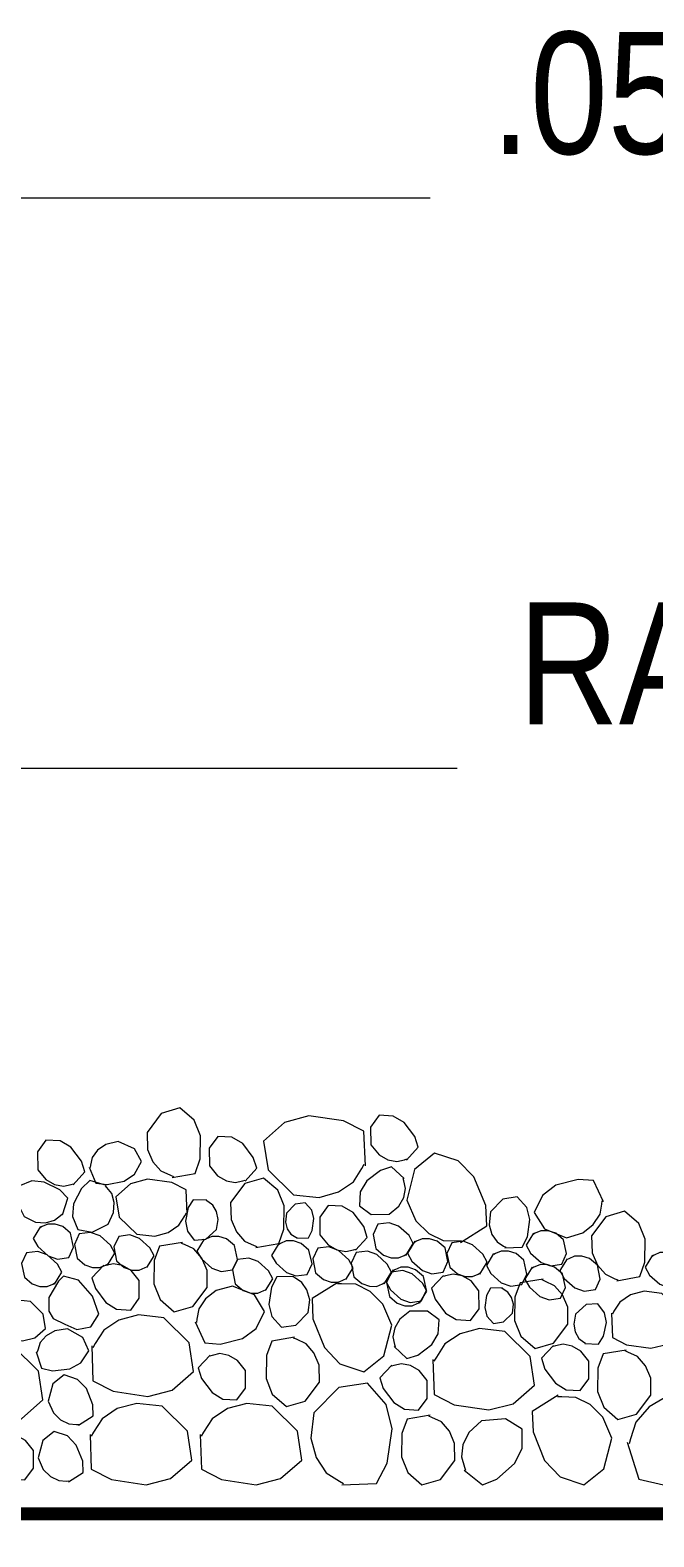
# Model space of a CAD drawing. Header units: inches. Extents: x -389 to 299, y -6 to 55.
# Drawn here: x 17.34 to 22.86, y 41.16 to 54.51 of the extents above; entities that cross this region are included whole.
import ezdxf
from ezdxf import colors
from ezdxf.entities.mleader import LeaderData, LeaderLine
from ezdxf.math import Vec2, Vec3

# ---------------------------------------------------------------- set-up
doc = ezdxf.new("R2010")
doc.units = ezdxf.units.IN
doc.header["$MEASUREMENT"] = 0
doc.linetypes.add('Dash', pattern=[0.25, 0.125, -0.125])
for name, color, linetype, lineweight in [('Others', 190, 'Continuous', 0), ('RAM POLY FELT 3.5 FILTER FABRIC.', 4, 'Dash', 0), ('Text', 20, 'Continuous', 0)]:
    doc.layers.add(name, color=color, linetype=linetype, lineweight=lineweight)
doc.styles.get("Standard").update_dxf_attribs({"font": ''})
doc.styles.get('Standard').set_extended_font_data('Arial Narrow')

# ---------------------------------------------------------------- blocks, each defined once
blk = doc.blocks.new('_Dot')
at = {"color": 0, "linetype": 'ByBlock', "lineweight": -2}
blk.add_line((-0.5, 0), (-1, 0), dxfattribs=at)
at = {"color": 0, "linetype": 'ByBlock', "const_width": 0.5}
blk.add_lwpolyline([(-0.25, 0, 1), (0.25, 0, 1)], format="xyb", close=True, dxfattribs=at)

msp = doc.modelspace()

# ---------------------------------------------------------------- linework, layer by layer
at = {"layer": 'Others', "linetype": 'Continuous'}
for points in [[(18.598, 44.346), (18.801, 44.382), (18.846, 44.509), (18.847, 44.715), (18.791, 44.853), (18.664, 44.962), (18.5, 44.913), (18.375, 44.744), (18.378, 44.593), (18.425, 44.484), (18.497, 44.404), (18.582, 44.365), (18.608, 44.355)], [(20.309, 44.448), (20.295, 44.756), (20.115, 44.847), (19.809, 44.89), (19.592, 44.833), (19.406, 44.666), (19.447, 44.412), (19.673, 44.193), (19.898, 44.169), (20.07, 44.217), (20.203, 44.308), (20.278, 44.426), (20.298, 44.463)], [(20.672, 44.499), (20.776, 44.613), (20.745, 44.709), (20.652, 44.832), (20.555, 44.889), (20.43, 44.896), (20.355, 44.792), (20.357, 44.634), (20.429, 44.546), (20.506, 44.502), (20.586, 44.487), (20.654, 44.503), (20.674, 44.509)], [(19.243, 44.313), (19.347, 44.427), (19.315, 44.523), (19.222, 44.646), (19.126, 44.703), (19.001, 44.709), (18.925, 44.605), (18.928, 44.448), (18.999, 44.359), (19.077, 44.316), (19.156, 44.301), (19.224, 44.316), (19.244, 44.322)], [(17.721, 44.28), (17.825, 44.394), (17.794, 44.49), (17.701, 44.613), (17.604, 44.669), (17.479, 44.676), (17.404, 44.572), (17.406, 44.414), (17.477, 44.326), (17.555, 44.283), (17.635, 44.267), (17.703, 44.283), (17.723, 44.289)], [(17.863, 44.438), (17.921, 44.295), (18.021, 44.282), (18.172, 44.313), (18.265, 44.376), (18.325, 44.486), (18.263, 44.599), (18.12, 44.664), (18.01, 44.638), (17.937, 44.587), (17.889, 44.521), (17.874, 44.453), (17.87, 44.433)], [(20.653, 44.335), (20.539, 44.439), (20.443, 44.408), (20.32, 44.315), (20.263, 44.218), (20.256, 44.093), (20.36, 44.018), (20.518, 44.02), (20.606, 44.092), (20.65, 44.169), (20.665, 44.249), (20.649, 44.317), (20.643, 44.337)], [(21.152, 43.769), (21.384, 43.917), (21.374, 44.096), (21.27, 44.35), (21.131, 44.492), (20.92, 44.561), (20.742, 44.416), (20.674, 44.145), (20.755, 43.961), (20.869, 43.85), (20.998, 43.788), (21.122, 43.783), (21.16, 43.784)], [(17.627, 44.014), (17.672, 44.162), (17.602, 44.235), (17.464, 44.305), (17.353, 44.315), (17.238, 44.267), (17.215, 44.14), (17.285, 43.999), (17.387, 43.951), (17.476, 43.945), (17.554, 43.966), (17.609, 44.009), (17.625, 44.023)], [(18.015, 44.275), (17.867, 44.319), (17.795, 44.249), (17.724, 44.112), (17.715, 44.001), (17.763, 43.885), (17.889, 43.862), (18.03, 43.933), (18.079, 44.035), (18.084, 44.124), (18.064, 44.202), (18.02, 44.257), (18.006, 44.272)], [(18.73, 44.02), (18.72, 44.236), (18.594, 44.3), (18.38, 44.329), (18.229, 44.29), (18.098, 44.173), (18.127, 43.995), (18.285, 43.842), (18.443, 43.825), (18.563, 43.859), (18.657, 43.922), (18.708, 44.005), (18.723, 44.031)], [(19.339, 43.725), (19.542, 43.761), (19.586, 43.888), (19.588, 44.094), (19.532, 44.232), (19.405, 44.34), (19.241, 44.291), (19.115, 44.123), (19.119, 43.972), (19.166, 43.863), (19.238, 43.782), (19.322, 43.744), (19.348, 43.733)], [(22.416, 44.131), (22.328, 44.318), (22.194, 44.328), (21.995, 44.276), (21.876, 44.186), (21.804, 44.036), (21.894, 43.89), (22.089, 43.812), (22.234, 43.855), (22.327, 43.928), (22.387, 44.019), (22.402, 44.11), (22.405, 44.138)], [(21.544, 43.722), (21.698, 43.729), (21.744, 43.819), (21.765, 43.972), (21.737, 44.08), (21.653, 44.173), (21.526, 44.153), (21.417, 44.04), (21.405, 43.927), (21.429, 43.841), (21.474, 43.775), (21.533, 43.738), (21.552, 43.727)], [(18.905, 44.145), (18.782, 44.148), (18.74, 44.078), (18.715, 43.958), (18.732, 43.87), (18.793, 43.791), (18.896, 43.8), (18.989, 43.884), (19.005, 43.974), (18.991, 44.043), (18.958, 44.099), (18.913, 44.132), (18.899, 44.141)], [(19.698, 43.807), (19.806, 43.811), (19.838, 43.875), (19.853, 43.982), (19.833, 44.057), (19.774, 44.122), (19.686, 44.108), (19.609, 44.029), (19.6, 43.95), (19.617, 43.89), (19.649, 43.843), (19.691, 43.817), (19.703, 43.81)], [(20.221, 43.701), (20.325, 43.815), (20.294, 43.911), (20.201, 44.034), (20.104, 44.091), (19.979, 44.097), (19.904, 43.993), (19.906, 43.836), (19.978, 43.748), (20.055, 43.704), (20.135, 43.689), (20.203, 43.704), (20.223, 43.71)], [(22.536, 43.431), (22.739, 43.467), (22.783, 43.594), (22.785, 43.8), (22.729, 43.938), (22.602, 44.046), (22.438, 43.997), (22.312, 43.829), (22.316, 43.678), (22.363, 43.568), (22.435, 43.488), (22.519, 43.449), (22.545, 43.439)], [(17.43, 43.91), (17.366, 43.804), (17.406, 43.734), (17.498, 43.651), (17.582, 43.622), (17.681, 43.636), (17.724, 43.729), (17.698, 43.852), (17.629, 43.91), (17.561, 43.933), (17.496, 43.932), (17.445, 43.91), (17.43, 43.902)], [(20.668, 43.655), (20.733, 43.76), (20.695, 43.831), (20.603, 43.914), (20.519, 43.945), (20.42, 43.932), (20.376, 43.839), (20.401, 43.715), (20.47, 43.656), (20.537, 43.633), (20.602, 43.633), (20.653, 43.655), (20.668, 43.663)], [(18.023, 43.57), (18.089, 43.675), (18.05, 43.746), (17.959, 43.829), (17.875, 43.859), (17.775, 43.846), (17.731, 43.753), (17.756, 43.63), (17.825, 43.571), (17.892, 43.548), (17.957, 43.548), (18.008, 43.57), (18.023, 43.577)], [(18.372, 43.547), (18.437, 43.652), (18.398, 43.723), (18.307, 43.806), (18.223, 43.836), (18.124, 43.823), (18.08, 43.73), (18.105, 43.607), (18.173, 43.548), (18.241, 43.525), (18.306, 43.525), (18.357, 43.547), (18.372, 43.554)], [(18.881, 43.8), (18.816, 43.694), (18.856, 43.624), (18.948, 43.542), (19.032, 43.512), (19.131, 43.526), (19.175, 43.619), (19.149, 43.743), (19.079, 43.801), (19.011, 43.823), (18.947, 43.823), (18.896, 43.8), (18.881, 43.792)], [(19.542, 43.761), (19.477, 43.655), (19.517, 43.585), (19.609, 43.503), (19.693, 43.473), (19.792, 43.487), (19.836, 43.58), (19.809, 43.703), (19.74, 43.762), (19.672, 43.784), (19.608, 43.784), (19.557, 43.761), (19.542, 43.753)], [(20.746, 43.78), (20.682, 43.675), (20.721, 43.604), (20.813, 43.522), (20.898, 43.492), (20.997, 43.506), (21.04, 43.6), (21.014, 43.723), (20.945, 43.781), (20.877, 43.803), (20.812, 43.803), (20.761, 43.78), (20.746, 43.773)], [(21.322, 43.49), (21.387, 43.595), (21.348, 43.666), (21.257, 43.749), (21.173, 43.78), (21.074, 43.766), (21.03, 43.673), (21.055, 43.55), (21.123, 43.491), (21.191, 43.468), (21.256, 43.468), (21.307, 43.49), (21.322, 43.498)], [(21.797, 43.851), (21.732, 43.746), (21.772, 43.675), (21.864, 43.593), (21.948, 43.563), (22.047, 43.577), (22.09, 43.671), (22.064, 43.794), (21.995, 43.852), (21.927, 43.874), (21.863, 43.874), (21.812, 43.851), (21.797, 43.844)], [(17.556, 43.401), (17.621, 43.506), (17.582, 43.577), (17.491, 43.66), (17.407, 43.69), (17.308, 43.677), (17.264, 43.584), (17.289, 43.461), (17.357, 43.402), (17.425, 43.379), (17.49, 43.379), (17.541, 43.401), (17.556, 43.409)], [(18.688, 43.77), (18.485, 43.736), (18.439, 43.609), (18.436, 43.403), (18.491, 43.265), (18.616, 43.155), (18.781, 43.203), (18.908, 43.37), (18.906, 43.521), (18.86, 43.631), (18.789, 43.712), (18.705, 43.751), (18.679, 43.762)], [(20.135, 43.441), (20.2, 43.546), (20.161, 43.617), (20.07, 43.7), (19.986, 43.731), (19.887, 43.718), (19.843, 43.625), (19.867, 43.501), (19.936, 43.442), (20.004, 43.419), (20.069, 43.419), (20.12, 43.441), (20.135, 43.449)], [(20.475, 43.404), (20.54, 43.508), (20.501, 43.579), (20.41, 43.662), (20.326, 43.693), (20.226, 43.68), (20.182, 43.587), (20.207, 43.464), (20.276, 43.405), (20.344, 43.382), (20.408, 43.381), (20.46, 43.404), (20.475, 43.411)], [(21.444, 43.671), (21.38, 43.565), (21.42, 43.495), (21.512, 43.412), (21.596, 43.383), (21.695, 43.397), (21.738, 43.49), (21.712, 43.613), (21.643, 43.672), (21.575, 43.694), (21.511, 43.694), (21.46, 43.671), (21.445, 43.663)], [(22.095, 43.626), (22.031, 43.52), (22.07, 43.45), (22.162, 43.368), (22.247, 43.338), (22.346, 43.352), (22.389, 43.445), (22.363, 43.568), (22.294, 43.627), (22.226, 43.649), (22.161, 43.649), (22.11, 43.626), (22.095, 43.618)], [(22.85, 43.657), (22.786, 43.551), (22.825, 43.481), (22.917, 43.399), (23.002, 43.369), (23.101, 43.383), (23.144, 43.476), (23.118, 43.599), (23.049, 43.658), (22.981, 43.68), (22.916, 43.68), (22.865, 43.657), (22.85, 43.649)], [(17.992, 43.57), (17.887, 43.457), (17.917, 43.361), (18.009, 43.237), (18.105, 43.179), (18.23, 43.171), (18.306, 43.275), (18.305, 43.432), (18.235, 43.521), (18.158, 43.565), (18.078, 43.581), (18.01, 43.566), (17.99, 43.561)], [(19.424, 43.343), (19.489, 43.447), (19.45, 43.518), (19.359, 43.601), (19.275, 43.632), (19.175, 43.619), (19.131, 43.526), (19.156, 43.403), (19.225, 43.344), (19.293, 43.321), (19.357, 43.32), (19.409, 43.343), (19.424, 43.35)], [(20.555, 43.527), (20.491, 43.421), (20.53, 43.351), (20.622, 43.269), (20.706, 43.239), (20.806, 43.253), (20.849, 43.346), (20.823, 43.469), (20.753, 43.528), (20.686, 43.55), (20.621, 43.55), (20.57, 43.527), (20.555, 43.519)], [(20.788, 43.232), (20.853, 43.337), (20.814, 43.408), (20.723, 43.491), (20.639, 43.521), (20.54, 43.508), (20.496, 43.415), (20.521, 43.292), (20.59, 43.233), (20.657, 43.21), (20.722, 43.21), (20.773, 43.232), (20.788, 43.24)], [(21.786, 43.551), (21.721, 43.445), (21.761, 43.374), (21.853, 43.292), (21.937, 43.262), (22.036, 43.276), (22.08, 43.37), (22.053, 43.493), (21.984, 43.551), (21.916, 43.574), (21.852, 43.573), (21.801, 43.551), (21.786, 43.543)], [(18.802, 43.068), (18.887, 42.881), (19.021, 42.87), (19.221, 42.92), (19.341, 43.008), (19.414, 43.158), (19.326, 43.305), (19.131, 43.384), (18.986, 43.343), (18.892, 43.27), (18.832, 43.181), (18.816, 43.089), (18.812, 43.061)], [(19.677, 43.469), (19.523, 43.464), (19.477, 43.374), (19.454, 43.221), (19.481, 43.113), (19.564, 43.019), (19.691, 43.038), (19.802, 43.15), (19.815, 43.263), (19.791, 43.349), (19.747, 43.416), (19.688, 43.454), (19.67, 43.464)], [(20.069, 43.419), (19.836, 43.273), (19.844, 43.094), (19.945, 42.839), (20.083, 42.696), (20.294, 42.625), (20.473, 42.767), (20.543, 43.038), (20.464, 43.223), (20.351, 43.335), (20.223, 43.399), (20.098, 43.404), (20.061, 43.404)], [(21, 43.478), (20.895, 43.365), (20.926, 43.269), (21.018, 43.145), (21.113, 43.087), (21.238, 43.079), (21.315, 43.183), (21.314, 43.34), (21.244, 43.429), (21.166, 43.473), (21.087, 43.489), (21.019, 43.474), (20.999, 43.469)], [(21.882, 43.446), (21.679, 43.412), (21.633, 43.285), (21.63, 43.079), (21.685, 42.941), (21.811, 42.831), (21.975, 42.878), (22.102, 43.046), (22.1, 43.197), (22.054, 43.306), (21.983, 43.387), (21.899, 43.427), (21.873, 43.438)], [(17.023, 43.123), (17.029, 42.968), (17.119, 42.922), (17.271, 42.899), (17.38, 42.926), (17.474, 43.009), (17.455, 43.136), (17.343, 43.247), (17.23, 43.26), (17.144, 43.237), (17.077, 43.192), (17.039, 43.133), (17.029, 43.115)], [(21.523, 43.367), (21.415, 43.364), (21.382, 43.301), (21.366, 43.194), (21.385, 43.118), (21.443, 43.052), (21.532, 43.066), (21.61, 43.144), (21.619, 43.223), (21.602, 43.283), (21.571, 43.33), (21.53, 43.356), (21.517, 43.364)], [(22.488, 43.145), (22.496, 42.929), (22.622, 42.864), (22.835, 42.833), (22.987, 42.87), (23.119, 42.986), (23.092, 43.164), (22.935, 43.319), (22.777, 43.338), (22.657, 43.305), (22.563, 43.242), (22.51, 43.16), (22.496, 43.134)], [(17.885, 42.853), (17.896, 42.545), (18.075, 42.452), (18.381, 42.407), (18.598, 42.461), (18.785, 42.626), (18.747, 42.881), (18.523, 43.102), (18.298, 43.128), (18.126, 43.081), (17.991, 42.992), (17.916, 42.874), (17.895, 42.838)], [(20.563, 42.848), (20.676, 42.743), (20.772, 42.773), (20.896, 42.865), (20.954, 42.961), (20.962, 43.086), (20.858, 43.162), (20.701, 43.161), (20.612, 43.091), (20.568, 43.014), (20.552, 42.934), (20.567, 42.866), (20.572, 42.846)], [(22.251, 42.874), (22.374, 42.87), (22.416, 42.939), (22.443, 43.06), (22.427, 43.148), (22.366, 43.227), (22.264, 43.219), (22.169, 43.136), (22.153, 43.047), (22.166, 42.977), (22.199, 42.92), (22.243, 42.887), (22.257, 42.878)], [(17.393, 42.802), (17.439, 42.655), (17.537, 42.633), (17.691, 42.651), (17.788, 42.705), (17.858, 42.809), (17.806, 42.927), (17.67, 43.005), (17.557, 42.988), (17.48, 42.944), (17.427, 42.883), (17.406, 42.816), (17.4, 42.796)], [(20.906, 42.732), (20.917, 42.424), (21.096, 42.331), (21.402, 42.286), (21.618, 42.34), (21.806, 42.505), (21.768, 42.76), (21.544, 42.981), (21.319, 43.007), (21.147, 42.96), (21.012, 42.871), (20.937, 42.753), (20.916, 42.717)], [(16.55, 42.602), (16.562, 42.293), (16.741, 42.2), (17.046, 42.155), (17.263, 42.209), (17.451, 42.375), (17.413, 42.629), (17.189, 42.85), (16.964, 42.877), (16.792, 42.83), (16.657, 42.741), (16.582, 42.623), (16.561, 42.586)], [(19.682, 42.931), (19.479, 42.897), (19.433, 42.77), (19.43, 42.564), (19.484, 42.426), (19.61, 42.316), (19.775, 42.363), (19.901, 42.531), (19.899, 42.682), (19.853, 42.791), (19.783, 42.873), (19.698, 42.912), (19.672, 42.923)], [(21.973, 42.857), (21.868, 42.744), (21.899, 42.648), (21.991, 42.524), (22.086, 42.466), (22.211, 42.458), (22.288, 42.562), (22.287, 42.719), (22.216, 42.808), (22.139, 42.852), (22.06, 42.868), (21.992, 42.853), (21.971, 42.848)], [(18.933, 42.773), (18.828, 42.66), (18.858, 42.564), (18.95, 42.44), (19.046, 42.383), (19.171, 42.375), (19.247, 42.478), (19.246, 42.636), (19.176, 42.725), (19.099, 42.769), (19.019, 42.785), (18.951, 42.77), (18.931, 42.764)], [(22.617, 42.817), (22.414, 42.783), (22.368, 42.657), (22.365, 42.451), (22.42, 42.312), (22.545, 42.203), (22.71, 42.25), (22.837, 42.417), (22.835, 42.568), (22.789, 42.678), (22.718, 42.759), (22.634, 42.799), (22.608, 42.809)], [(17.767, 42.151), (17.898, 42.233), (17.894, 42.333), (17.837, 42.477), (17.759, 42.557), (17.641, 42.597), (17.54, 42.517), (17.5, 42.365), (17.545, 42.261), (17.608, 42.198), (17.681, 42.162), (17.75, 42.159), (17.771, 42.159)], [(20.542, 42.684), (20.437, 42.571), (20.467, 42.475), (20.559, 42.351), (20.655, 42.293), (20.78, 42.285), (20.856, 42.389), (20.855, 42.546), (20.785, 42.635), (20.708, 42.679), (20.628, 42.695), (20.56, 42.68), (20.54, 42.675)], [(20.099, 41.624), (20.408, 41.635), (20.501, 41.814), (20.546, 42.119), (20.492, 42.336), (20.327, 42.524), (20.072, 42.486), (19.851, 42.262), (19.825, 42.037), (19.871, 41.865), (19.961, 41.73), (20.079, 41.655), (20.115, 41.634)], [(22.628, 42), (22.729, 41.672), (22.948, 41.624), (23.289, 41.663), (23.506, 41.783), (23.66, 42.015), (23.546, 42.277), (23.242, 42.45), (22.993, 42.414), (22.821, 42.314), (22.703, 42.179), (22.656, 42.031), (22.644, 41.986)], [(17.87, 42.07), (17.881, 41.762), (18.06, 41.669), (18.366, 41.624), (18.583, 41.678), (18.771, 41.843), (18.732, 42.098), (18.508, 42.319), (18.283, 42.345), (18.111, 42.298), (17.977, 42.209), (17.901, 42.091), (17.88, 42.055)], [(18.845, 42.07), (18.856, 41.762), (19.035, 41.669), (19.34, 41.624), (19.557, 41.678), (19.745, 41.843), (19.707, 42.098), (19.483, 42.319), (19.258, 42.345), (19.086, 42.298), (18.951, 42.209), (18.876, 42.091), (18.855, 42.055)], [(22.017, 42.418), (21.785, 42.272), (21.793, 42.093), (21.894, 41.838), (22.032, 41.695), (22.242, 41.624), (22.421, 41.766), (22.492, 42.037), (22.412, 42.222), (22.3, 42.334), (22.171, 42.397), (22.047, 42.403), (22.01, 42.403)], [(20.881, 42.239), (20.678, 42.204), (20.632, 42.078), (20.629, 41.872), (20.683, 41.733), (20.809, 41.624), (20.974, 41.671), (21.1, 41.838), (21.098, 41.99), (21.052, 42.099), (20.981, 42.18), (20.897, 42.22), (20.871, 42.23)], [(21.183, 41.754), (21.345, 41.624), (21.472, 41.674), (21.63, 41.811), (21.698, 41.945), (21.696, 42.115), (21.549, 42.207), (21.337, 42.19), (21.224, 42.087), (21.172, 41.978), (21.159, 41.87), (21.186, 41.779), (21.195, 41.753)], [(17.055, 42.066), (16.949, 41.953), (16.98, 41.857), (17.072, 41.733), (17.168, 41.675), (17.293, 41.667), (17.369, 41.771), (17.368, 41.928), (17.298, 42.017), (17.22, 42.061), (17.141, 42.077), (17.073, 42.062), (17.053, 42.057)], [(17.678, 41.649), (17.809, 41.731), (17.805, 41.832), (17.748, 41.975), (17.67, 42.056), (17.552, 42.096), (17.451, 42.016), (17.411, 41.863), (17.456, 41.759), (17.519, 41.696), (17.592, 41.661), (17.662, 41.657), (17.683, 41.658)]]:
    msp.add_lwpolyline(points, dxfattribs=at)
msp.add_lwpolyline([(17.648, 43.047), (17.752, 42.998), (17.877, 43.022), (17.947, 43.134), (17.893, 43.295), (17.767, 43.436), (17.634, 43.471), (17.59, 43.427), (17.506, 43.281), (17.506, 43.16), (17.542, 43.097)], close=True, dxfattribs=at)
at = {"layer": 'RAM POLY FELT 3.5 FILTER FABRIC.', "ltscale": 0.2, "const_width": 0.115}
msp.add_lwpolyline([(8.004, 45.357), (8.004, 41.366), (63.121, 41.366)], dxfattribs=at)

# ---------------------------------------------------------------- leaders
at = {"layer": 'Text'}
ml = msp.add_multileader_mtext('Standard', dxfattribs=at)
ml.set_content('.050" ALUMINUM SCREEN INSULATION STOP WITH DRAINAGE SLOTS.', color=256)
ml.set_leader_properties(color=256, lineweight=0)
ml.set_arrow_properties(name='DOT')
ml.build(insert=Vec2(0, 0))
ml.multileader.update_dxf_attribs({"text_left_attachment_type": 2, "text_right_attachment_type": 2, "dogleg_length": 0.36, "arrow_head_size": 0.75, "scale": 12})
ctx = ml.context
ctx.base_point, ctx.scale, ctx.char_height, ctx.arrow_head_size, ctx.landing_gap_size, ctx.plane_origin = Vec3(20.883, 53.023), 12, 1.08, 0.75, 0.54, Vec3(7.85, 50.554)
ctx.left_attachment, ctx.right_attachment = 2, 2
notes = []
notes.append((ctx, [(0, (1, 1, 0), (14.84, 53.023), (1, 0), 6.042, [(0, [(7.85, 50.554)], 0, [])])]))
ctx.mtext.insert, ctx.mtext.width, ctx.mtext.flow_direction = Vec3(21.423, 54.491), 23.1337, 5
ml = msp.add_multileader_mtext('Standard', dxfattribs=at)
ml.set_content('RAM 306 FLASHING SHEET SET IN RT-250 OR METAL BASE FLASHING', color=256)
ml.set_leader_properties(color=256, lineweight=0)
ml.set_arrow_properties(name='DOT')
ml.build(insert=Vec2(0, 0))
ml.multileader.update_dxf_attribs({"text_left_attachment_type": 2, "text_right_attachment_type": 2, "dogleg_length": 0.36, "arrow_head_size": 0.75, "scale": 12})
ctx = ml.context
ctx.base_point, ctx.scale, ctx.char_height, ctx.arrow_head_size, ctx.landing_gap_size, ctx.plane_origin = Vec3(21.121, 47.969), 12, 1.08, 0.75, 0.54, Vec3(10.659, 32.884)
ctx.left_attachment, ctx.right_attachment = 2, 2
notes.append((ctx, [(0, (1, 1, 0), (14.436, 47.969), (1, 0), 6.684, [(0, [(10.659, 32.884)], 0, [])])]))
ctx.mtext.insert, ctx.mtext.width, ctx.mtext.flow_direction = Vec3(21.661, 49.438), 21.7044, 5
for ctx, leaders in notes:
    for number, flags, end, landing, length, lines in leaders:
        leader = LeaderData()
        leader.index, (leader.has_last_leader_line, leader.has_dogleg_vector, leader.attachment_direction) = number, flags
        leader.last_leader_point, leader.dogleg_vector, leader.dogleg_length = Vec3(end), Vec3(landing), length
        for number, points, colour, breaks in lines:
            line = LeaderLine()
            line.index, line.vertices, line.color, line.breaks = number, Vec3.list(points), colors.encode_raw_color(colour), breaks
            leader.lines.append(line)
        ctx.leaders.append(leader)

doc.saveas('drawing.dxf')
